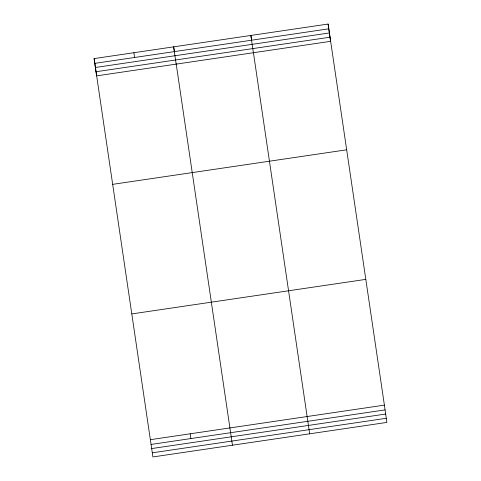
<?xml version="1.0" encoding="UTF-8"?>
<svg xmlns="http://www.w3.org/2000/svg" width="481" height="481" viewBox="0 0 481 481"><rect width="100%" height="100%" fill="white"/><g stroke="black" fill="none" stroke-linecap="round" stroke-linejoin="round"><path stroke-width="0.72" d="M94.114 58.586L328.096 24.05L384.391 405.128L386.886 422.414L152.904 456.95L94.114 58.586L96.609 75.872L330.585 41.33L328.096 24.05M94.805 63.354L328.782 28.818M95.4 67.484L329.377 32.948M96.014 71.741L329.99 37.205M112.692 184.343L346.675 149.807M131.836 313.913L365.813 279.377M150.415 439.67L384.391 405.128M151.1 444.438L385.083 409.896M151.695 448.563L385.678 414.027M152.309 452.819L386.291 418.284M251.647 40.626L250.884 35.45L253.373 52.73M253.397 52.459L309.668 433.808M174.435 52.02L173.671 46.843L176.16 64.129M176.184 63.859L232.455 445.208M190.187 433.796L190.879 438.564M133.892 52.718L134.578 57.486"/></g></svg>
